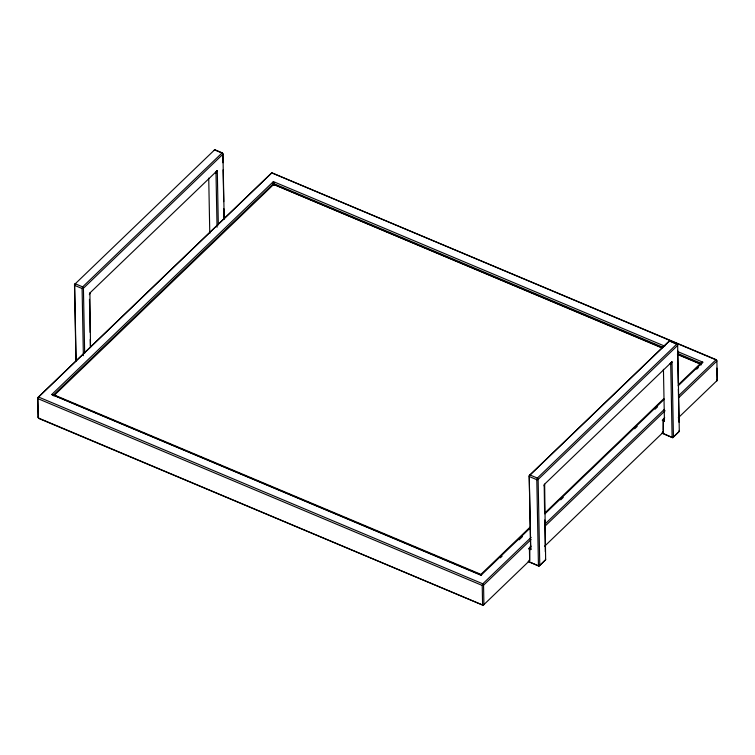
<?xml version="1.0" encoding="UTF-8"?>
<svg xmlns="http://www.w3.org/2000/svg" width="755" height="755" viewBox="0 0 755 755"><rect width="100%" height="100%" fill="white"/><g stroke="black" fill="none" stroke-linecap="round" stroke-linejoin="round"><path stroke-width="1.13" d="M529.491 559.719L528.925 561.361L529.642 560.597L529.397 547.715L531.039 546.139M544.6 512.919L544.195 484.559L671.997 361.777L673.441 436.956L672.724 437.721L661.852 433.143M663.135 430.237L663.069 419.299L664.711 417.723M662.786 347.206L274.291 183.861L273.376 181.596L51.765 394.488L53.699 394.752L272.961 184.107L273.376 181.596L664.768 346.158M84.664 353.34L83.418 288.268L82.654 286.881L75.217 283.757L74.651 285.39L76.104 360.72M89.364 294.648L89.93 293.006L90.525 347.621M544.081 485.833L544.648 484.191L545.638 559.738L539.051 566.127L528.179 561.56M529.283 548.979L530.576 546.582L529.208 475.697L669.458 340.892L676.895 344.016L677.66 345.403L679.302 431.322L672.724 437.721L662.324 433.096M662.947 420.573L664.24 418.176L664.438 421.196L662.267 420.28M716.873 368.119L717.09 379.491L716.523 381.133L717.25 380.369L716.882 361.041L716.117 359.654L271.8 172.838L37.75 397.762L38.118 417.09L38.883 418.478L483.2 605.293L529.642 560.597L529.85 547.347L530.765 549.612L528.594 548.696M217.044 227.236L215.996 172.989L217.289 170.592L218.327 224.839M670.714 364.174L671.997 361.777L670.11 363.665L670.714 364.174L672.11 437.211L673.441 436.956L679.302 431.322L679.151 430.444M75.217 283.757L74.5 284.512L75.962 361.022M530.057 474.886L669.458 340.892L677.499 344.525M531.058 539.551L483.549 585.201L482.218 585.446L37.91 398.64L38.477 396.998L482.785 583.813L483.549 585.201L483.917 604.528L483.2 605.293L38.279 417.968L37.75 397.762L271.8 172.838L716.721 360.163M89.486 293.374L217.289 170.592L215.392 172.48L215.996 172.989M530.218 527.028L480.926 574.376L54.445 395.063L53.718 395.828L273.706 184.418L662.201 347.762M544.666 513.145L663.645 398.848M678.084 384.965L700.187 363.74L700.791 364.25L677.999 354.661M530.463 527.745L481.218 575.055L480.34 574.942L51.765 394.488L481.218 575.055L481.662 574.687L480.34 574.942M544.893 513.881L664.381 399.159M678.198 385.814L702.82 362.164L677.82 351.651M500.386 557.803L502.084 556.171M519.081 539.844L522.479 536.578M560.72 499.838L563.277 497.385M634.662 428.802L637.211 426.358M655.057 409.21L657.605 406.766M696.695 369.204L698.403 367.572M531.142 537.352L482.785 583.813L482.218 585.446L482.587 604.783L483.917 604.528M544.723 524.31L664.362 409.37M678.783 395.516L716.117 359.654L716.882 361.041L678.698 397.715M544.638 526.509L665.117 410.758M544.638 546.195L663.315 432.19L663.513 418.931L664.438 421.196L663.437 369.308M678.292 417.789L717.25 380.369L717.09 379.491M700.772 363.174L702.82 362.164L700.923 364.052L700.772 363.174L677.981 353.595M222.97 162.769L222.791 153.34L215.354 150.217L214.024 150.471L214.75 149.707L222.178 152.831L222.942 154.218L224.197 219.29M272.961 184.107L274.291 183.861M274.31 184.928L272.98 185.183L273.706 184.418L661.729 347.819M668.741 341.656L670.072 341.402M677.395 354.152L700.187 363.74L700.951 365.118M528.66 561.503L539.051 566.127L545.638 559.738L545.478 558.86M215.354 150.217L214.75 149.707L74.5 284.512L74.651 285.39L82.087 288.514L83.418 288.268L222.942 154.218L222.178 152.831L82.654 286.881L82.087 288.514L83.371 355.662M38.118 417.09L38.883 418.478M529.208 475.697L530.765 549.612L530.576 546.582M53.699 394.752L53.86 395.629M677.612 350.414L678.245 383.37M678.358 389.25L678.99 422.205M544.733 519.987L545.346 551.792M223.102 169.837L223.716 201.642M223.848 208.71L224.027 218.129M208.729 178.114L209.786 233.474M89.458 299.357L90.09 332.379M90.232 339.457L90.364 346.536M529.934 474.942L529.368 476.575L536.796 479.699L538.126 479.453L677.66 345.403L676.895 344.016L537.362 478.066L536.796 479.699L538.447 565.618L539.778 565.372L538.126 479.453L537.362 478.066L529.934 474.942M663.154 431.313L662.588 432.945L663.154 431.313"/></g></svg>
